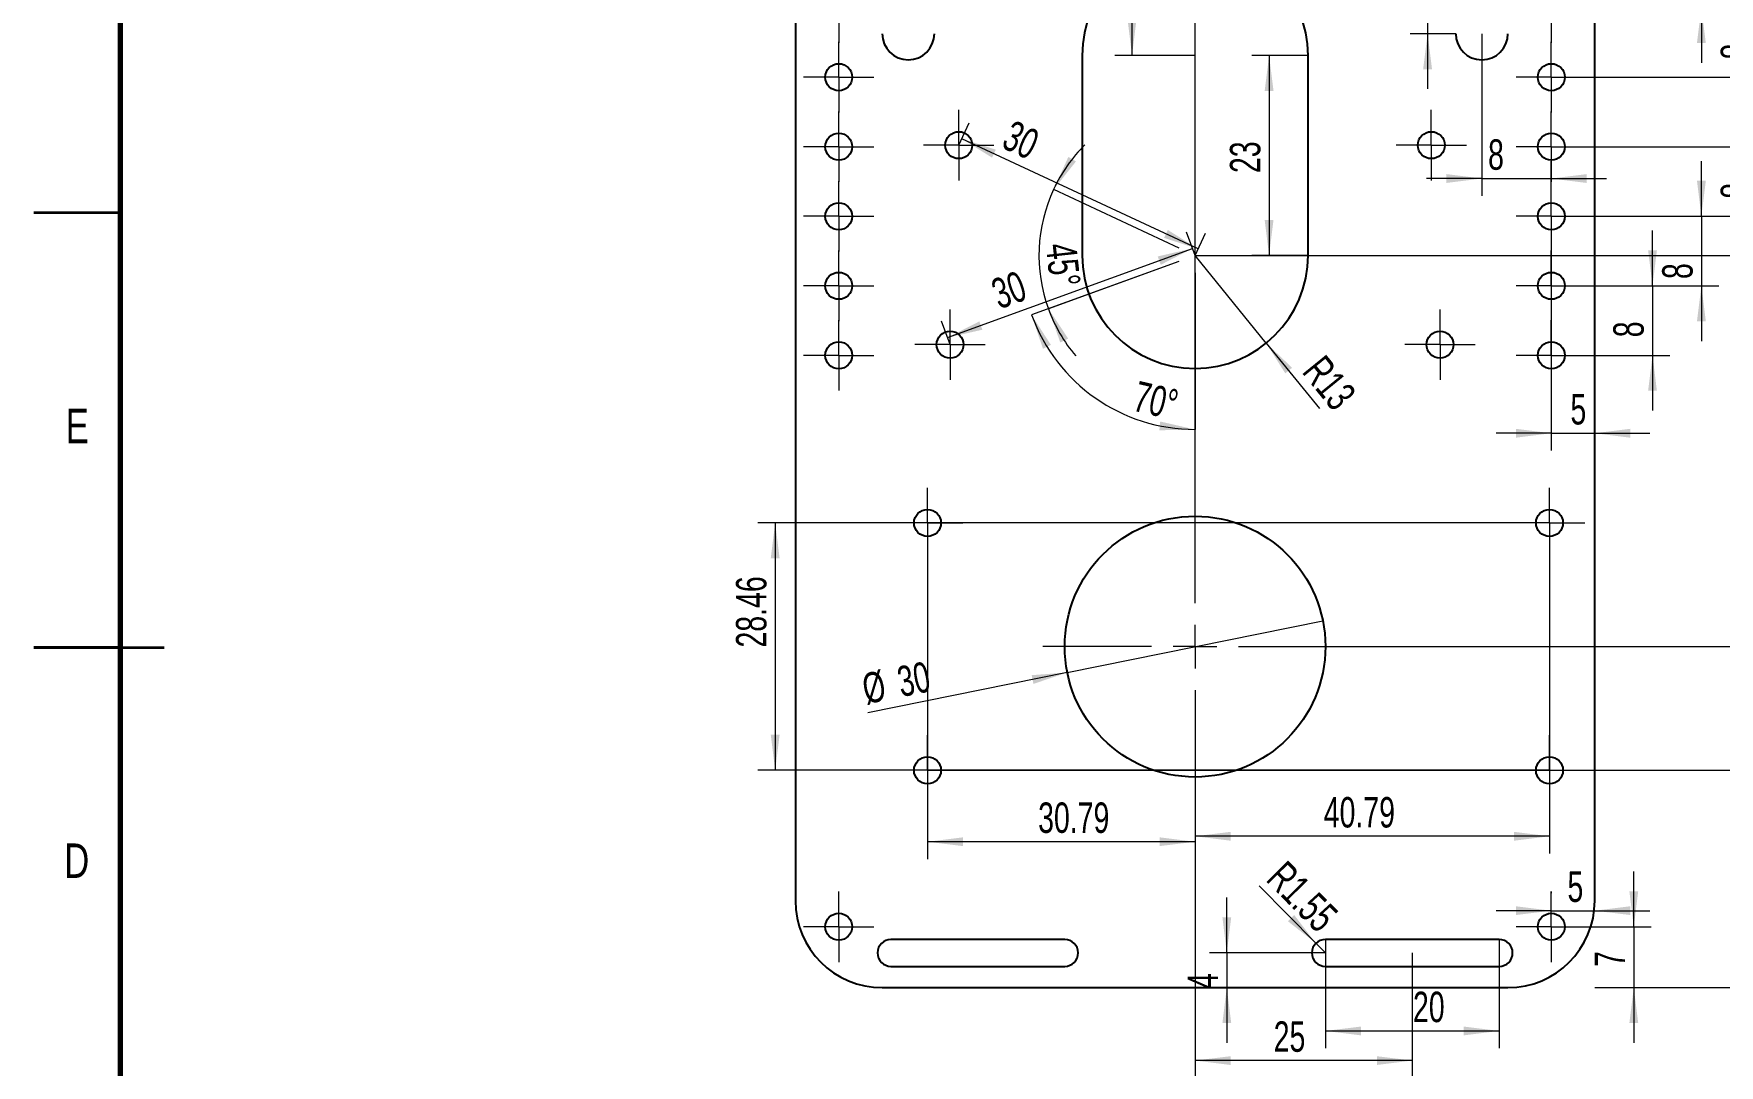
# Model space of a CAD drawing. Header units: millimetres. Extents: x 0 to 594, y 0 to 420.
# Drawn here: x 0 to 194, y 161.9 to 280.6 of the extents above; entities that cross this region are included whole.
import ezdxf

# ---------------------------------------------------------------- set-up
doc = ezdxf.new("R2010")
doc.units = ezdxf.units.MM
doc.styles.add('SLDTEXTSTYLE0', font='TXT', dxfattribs={"width": 0.75})
doc.styles.add('SLDTEXTSTYLE3', font='TXT', dxfattribs={"width": 0.7})
doc.dimstyles.new('SLDDIMSTYLE0', dxfattribs={"dimtxt": 3.5, "dimasz": 4.08, "dimexe": 0, "dimexo": 0.0625, "dimgap": 0.875, "dimtad": 2, "dimrnd": 1e-09, "dimzin": 12, "dimdsep": 46, "dimtxsty": 'SLDTEXTSTYLE3', "dimsah": 1, "dimcen": 0.09, "dimadec": 0, "dimazin": 3, "dimtfac": 1, "dimtmove": 0, "dimatfit": 0, "dimfxl": 1, "dimfrac": 2, "dimtolj": 1, "dimtzin": 12, "dimarcsym": 0})
doc.dimstyles.new('SLDDIMSTYLE1', dxfattribs={"dimtxt": 3.5, "dimasz": 4.08, "dimexe": 0, "dimexo": 0.0625, "dimgap": 0.875, "dimtad": 2, "dimrnd": 1e-09, "dimzin": 12, "dimdsep": 46, "dimtxsty": 'SLDTEXTSTYLE3', "dimsah": 1, "dimcen": 0.09, "dimadec": 0, "dimazin": 3, "dimtfac": 1, "dimtofl": 0, "dimtmove": 0, "dimatfit": 3, "dimfxl": 1, "dimfrac": 2, "dimtolj": 1, "dimtzin": 12, "dimarcsym": 0})
doc.dimstyles.new('SLDDIMSTYLE2', dxfattribs={"dimtxt": 3.5, "dimasz": 4.08, "dimexe": 0, "dimexo": 0.0625, "dimgap": 0.875, "dimtad": 2, "dimrnd": 1e-09, "dimzin": 12, "dimdsep": 46, "dimtxsty": 'SLDTEXTSTYLE3', "dimblk1": 'NONE', "dimsah": 1, "dimcen": 0, "dimadec": 0, "dimazin": 3, "dimtfac": 1, "dimtmove": 0, "dimatfit": 3, "dimldrblk": 'NONE', "dimfxl": 1, "dimfrac": 2, "dimtolj": 1, "dimtzin": 12, "dimarcsym": 0})
doc.dimstyles.new('SLDDIMSTYLE3', dxfattribs={"dimtxt": 3.5, "dimasz": 4.08, "dimexe": 0, "dimexo": 0.0625, "dimgap": 0.875, "dimtad": 2, "dimrnd": 1e-09, "dimzin": 12, "dimdsep": 46, "dimtxsty": 'SLDTEXTSTYLE3', "dimsah": 1, "dimcen": 0, "dimadec": 0, "dimazin": 3, "dimtfac": 1, "dimtofl": 0, "dimtmove": 0, "dimatfit": 3, "dimfxl": 1, "dimfrac": 2, "dimtolj": 1, "dimtzin": 12, "dimarcsym": 0})
doc.dimstyles.new('SLDDIMSTYLE5', dxfattribs={"dimtxt": 3.5, "dimasz": 4.08, "dimexe": 0, "dimexo": 0.0625, "dimgap": 0.875, "dimtad": 2, "dimrnd": 1e-09, "dimzin": 4, "dimdsep": 46, "dimtxsty": 'SLDTEXTSTYLE3', "dimsah": 1, "dimcen": 0.09, "dimadec": 0, "dimazin": 1, "dimtfac": 1, "dimtofl": 0, "dimtmove": 0, "dimatfit": 3, "dimfxl": 1, "dimfrac": 2, "dimtolj": 1, "dimtzin": 12, "dimarcsym": 0})
doc.dimstyles.new('SLDDIMSTYLE6', dxfattribs={"dimtxt": 3.5, "dimasz": 4.08, "dimexe": 0, "dimexo": 0.0625, "dimgap": 0.875, "dimtad": 2, "dimdec": 4, "dimzin": 12, "dimdsep": 46, "dimtxsty": 'SLDTEXTSTYLE3', "dimsah": 1, "dimcen": 0.09, "dimazin": 3, "dimtfac": 1, "dimtofl": 0, "dimtmove": 0, "dimatfit": 3, "dimfxl": 1, "dimfrac": 2, "dimtolj": 1, "dimtzin": 12, "dimarcsym": 0})

# ---------------------------------------------------------------- blocks, each defined once
blk = doc.blocks.new('_D_9')
at = {"color": 7, "linetype": 'Continuous', "lineweight": 18}
for q in [(133.65, 255.11), (147.99, 237.48)]:
    blk.add_line((141.85, 245.02), q, dxfattribs=at)
blk.add_solid([(141.85, 245.02), (144.03, 241.54), (144.82, 242.18)], dxfattribs=at)
at = {"color": 7, "linetype": 'Continuous', "lineweight": 18, "insert": (148.57, 243.89), "char_height": 3.5, "attachment_point": 1, "rotation": 309.1157, "style": 'SLDTEXTSTYLE3'}
blk.add_mtext('R13', dxfattribs=at)
blk = doc.blocks.new('_D_10')
at = {"color": 7, "linetype": 'Continuous', "lineweight": 18}
for p, q in [((146.65, 278.11), (140.17, 278.11)), ((142.17, 278.11), (142.17, 255.11)), ((146.65, 255.11), (140.17, 255.11))]:
    blk.add_line(p, q, dxfattribs=at)
for points in [[(142.17, 278.11), (141.66, 274.03), (142.68, 274.03)], [(142.17, 255.11), (142.68, 259.19), (141.66, 259.19)]]:
    blk.add_solid(points, dxfattribs=at)
at = {"color": 7, "linetype": 'Continuous', "lineweight": 18, "insert": (137.66, 264.58), "char_height": 3.5, "attachment_point": 1, "rotation": 90, "style": 'SLDTEXTSTYLE3'}
blk.add_mtext('23', dxfattribs=at)
blk = doc.blocks.new('_D_11')
at = {"color": 7, "linetype": 'Continuous', "lineweight": 18}
for p, q in [((133.65, 255.11), (132.68, 257.79)), ((105.17, 245.65), (133.36, 255.91)), ((105.46, 244.85), (104.48, 247.53))]:
    blk.add_line(p, q, dxfattribs=at)
for points in [[(133.36, 255.91), (129.35, 254.99), (129.7, 254.03)], [(105.17, 245.65), (109.18, 246.56), (108.83, 247.52)]]:
    blk.add_solid(points, dxfattribs=at)
at = {"color": 7, "linetype": 'Continuous', "lineweight": 18, "insert": (109.91, 252.17), "char_height": 3.5, "attachment_point": 1, "rotation": 20, "style": 'SLDTEXTSTYLE3'}
blk.add_mtext('30', dxfattribs=at)
blk = doc.blocks.new('_D_12')
at = {"color": 7, "linetype": 'Continuous', "lineweight": 18}
for p, q in [((110.65, 324.61), (128.4, 324.61)), ((126.4, 278.11), (126.4, 324.61)), ((133.65, 278.11), (124.4, 278.11))]:
    blk.add_line(p, q, dxfattribs=at)
for points in [[(126.4, 324.61), (125.89, 320.53), (126.9, 320.53)], [(126.4, 278.11), (126.9, 282.19), (125.89, 282.19)]]:
    blk.add_solid(points, dxfattribs=at)
at = {"color": 7, "linetype": 'Continuous', "lineweight": 18, "insert": (121.88, 304.22), "char_height": 3.5, "attachment_point": 1, "rotation": 90, "style": 'SLDTEXTSTYLE3'}
blk.add_mtext('46.50', dxfattribs=at)
blk = doc.blocks.new('_D_15')
at = {"color": 7, "linetype": 'Continuous', "lineweight": 18}
for p, q in [((131.77, 254.42), (114.83, 248.26)), ((133.65, 253.11), (133.65, 235.08))]:
    blk.add_line(p, q, dxfattribs=at)
blk.add_arc((133.65, 255.11), 20.02, 200, 270, dxfattribs=at)
for points in [[(114.83, 248.26), (116.15, 244.36), (117.06, 244.81)], [(133.65, 235.08), (129.64, 236), (129.54, 234.99)]]:
    blk.add_solid(points, dxfattribs=at)
at = {"color": 7, "linetype": 'Continuous', "lineweight": 18, "insert": (127.13, 240.7), "char_height": 3.5, "attachment_point": 1, "rotation": 346.8117, "style": 'SLDTEXTSTYLE3'}
blk.add_mtext('70°', dxfattribs=at)
blk = doc.blocks.new('_D_16')
at = {"color": 7, "linetype": 'Continuous', "lineweight": 18}
for p, q in [((106.46, 267.79), (107.65, 270.34)), ((134, 255.85), (106.81, 268.53)), ((133.65, 255.11), (134.84, 257.67))]:
    blk.add_line(p, q, dxfattribs=at)
for points in [[(106.81, 268.53), (110.29, 266.35), (110.72, 267.27)], [(134, 255.85), (130.51, 258.04), (130.09, 257.12)]]:
    blk.add_solid(points, dxfattribs=at)
at = {"color": 7, "linetype": 'Continuous', "lineweight": 18, "insert": (112.7, 270.76), "char_height": 3.5, "attachment_point": 1, "rotation": 335, "style": 'SLDTEXTSTYLE3'}
blk.add_mtext('30', dxfattribs=at)
blk = doc.blocks.new('_D_17')
at = {"color": 7, "linetype": 'Continuous', "lineweight": 18}
for p, q in [((131.84, 255.95), (117.38, 262.7)), ((131.77, 254.42), (116.78, 248.97))]:
    blk.add_line(p, q, dxfattribs=at)
for start, end in [(134.9038, 155), (155, 200), (200, 220.0962)]:
    blk.add_arc((133.65, 255.11), 17.96, start, end, dxfattribs=at)
for points in [[(117.38, 262.7), (119.94, 265.91), (119.07, 266.44)], [(116.78, 248.97), (118.14, 245.09), (119.05, 245.54)]]:
    blk.add_solid(points, dxfattribs=at)
at = {"color": 7, "linetype": 'Continuous', "lineweight": 18, "insert": (119.95, 256.69), "char_height": 3.5, "attachment_point": 1, "rotation": 276.241, "style": 'SLDTEXTSTYLE3'}
blk.add_mtext('45°', dxfattribs=at)
blk = doc.blocks.new('_D_22')
at = {"color": 7, "linetype": 'Continuous', "lineweight": 18}
for p, q in [((106.91, 195.88), (207.85, 195.88)), ((205.85, 195.88), (205.85, 170.88)), ((179.65, 170.88), (207.85, 170.88))]:
    blk.add_line(p, q, dxfattribs=at)
for points in [[(205.85, 195.88), (205.34, 191.8), (206.35, 191.8)], [(205.85, 170.88), (206.35, 174.96), (205.34, 174.96)]]:
    blk.add_solid(points, dxfattribs=at)
at = {"color": 7, "linetype": 'Continuous', "lineweight": 18, "insert": (201.33, 178.62), "char_height": 3.5, "attachment_point": 1, "rotation": 90, "style": 'SLDTEXTSTYLE3'}
blk.add_mtext('25', dxfattribs=at)
blk = doc.blocks.new('_D_23')
at = {"color": 7, "linetype": 'Continuous', "lineweight": 18}
for p, q in [((174.65, 257.58), (174.65, 232.65)), ((174.65, 234.65), (168.3, 234.65)), ((174.65, 234.65), (179.65, 234.65)), ((179.65, 234.65), (186, 234.65))]:
    blk.add_line(p, q, dxfattribs=at)
for points in [[(174.65, 234.65), (170.57, 235.16), (170.57, 234.14)], [(179.65, 234.65), (183.73, 234.14), (183.73, 235.16)]]:
    blk.add_solid(points, dxfattribs=at)
at = {"color": 7, "linetype": 'Continuous', "lineweight": 18, "insert": (176.85, 239.16), "char_height": 3.5, "attachment_point": 1, "style": 'SLDTEXTSTYLE3'}
blk.add_mtext('5', dxfattribs=at)
blk = doc.blocks.new('_D_24')
at = {"color": 7, "linetype": 'Continuous', "lineweight": 18}
for p, q in [((160.41, 288.61), (160.41, 294.96)), ((163.65, 288.61), (158.41, 288.61)), ((160.41, 288.61), (160.41, 280.61)), ((163.65, 280.61), (158.41, 280.61)), ((160.41, 280.61), (160.41, 274.26))]:
    blk.add_line(p, q, dxfattribs=at)
for points in [[(160.41, 288.61), (160.92, 292.69), (159.9, 292.69)], [(160.41, 280.61), (159.9, 276.53), (160.92, 276.53)]]:
    blk.add_solid(points, dxfattribs=at)
at = {"color": 7, "linetype": 'Continuous', "lineweight": 18, "insert": (155.9, 283.88), "char_height": 3.5, "attachment_point": 1, "rotation": 90, "style": 'SLDTEXTSTYLE3'}
blk.add_mtext('8', dxfattribs=at)
blk = doc.blocks.new('_D_26')
at = {"color": 7, "linetype": 'Continuous', "lineweight": 18}
for p, q in [((166.65, 280.61), (166.65, 261.95)), ((174.65, 261.63), (174.65, 265.95)), ((166.65, 263.95), (160.3, 263.95)), ((166.65, 263.95), (174.65, 263.95)), ((174.65, 263.95), (181, 263.95))]:
    blk.add_line(p, q, dxfattribs=at)
for points in [[(166.65, 263.95), (162.57, 264.46), (162.57, 263.44)], [(174.65, 263.95), (178.73, 263.44), (178.73, 264.46)]]:
    blk.add_solid(points, dxfattribs=at)
at = {"color": 7, "linetype": 'Continuous', "lineweight": 18, "insert": (167.37, 268.46), "char_height": 3.5, "attachment_point": 1, "style": 'SLDTEXTSTYLE3'}
blk.add_mtext('8', dxfattribs=at)
blk = doc.blocks.new('_D_28')
at = {"color": 7, "linetype": 'Continuous', "lineweight": 18}
for q in [(141.03, 182.58), (148.65, 174.88)]:
    blk.add_line((147.56, 175.98), q, dxfattribs=at)
blk.add_solid([(147.56, 175.98), (145.05, 179.24), (144.33, 178.52)], dxfattribs=at)
at = {"color": 7, "linetype": 'Continuous', "lineweight": 18, "insert": (144.17, 185.69), "char_height": 3.5, "attachment_point": 1, "rotation": 314.7062, "style": 'SLDTEXTSTYLE3'}
blk.add_mtext('R1.55', dxfattribs=at)
blk = doc.blocks.new('_D_29')
at = {"color": 7, "linetype": 'Continuous', "lineweight": 18}
for p, q in [((148.65, 176.43), (148.65, 163.9)), ((168.65, 176.43), (168.65, 163.9)), ((148.65, 165.9), (168.65, 165.9))]:
    blk.add_line(p, q, dxfattribs=at)
for points in [[(148.65, 165.9), (152.73, 165.39), (152.73, 166.4)], [(168.65, 165.9), (164.57, 166.4), (164.57, 165.39)]]:
    blk.add_solid(points, dxfattribs=at)
at = {"color": 7, "linetype": 'Continuous', "lineweight": 18, "insert": (158.73, 170.41), "char_height": 3.5, "attachment_point": 1, "style": 'SLDTEXTSTYLE3'}
blk.add_mtext('20', dxfattribs=at)
blk = doc.blocks.new('_D_30')
at = {"color": 7, "linetype": 'Continuous', "lineweight": 18}
for p, q in [((137.3, 174.88), (137.3, 181.23)), ((148.65, 174.88), (135.3, 174.88)), ((137.3, 174.88), (137.3, 170.88)), ((137.3, 170.88), (137.3, 164.53))]:
    blk.add_line(p, q, dxfattribs=at)
for points in [[(137.3, 174.88), (137.81, 178.96), (136.8, 178.96)], [(137.3, 170.88), (136.8, 166.8), (137.81, 166.8)]]:
    blk.add_solid(points, dxfattribs=at)
at = {"color": 7, "linetype": 'Continuous', "lineweight": 18, "insert": (132.79, 170.72), "char_height": 3.5, "attachment_point": 1, "rotation": 90, "style": 'SLDTEXTSTYLE3'}
blk.add_mtext('4', dxfattribs=at)
blk = doc.blocks.new('_D_31')
at = {"color": 7, "linetype": 'Continuous', "lineweight": 18}
for p, q in [((158.65, 174.88), (158.65, 160.49)), ((158.65, 162.49), (133.65, 162.49))]:
    blk.add_line(p, q, dxfattribs=at)
for points in [[(133.65, 162.49), (137.73, 161.98), (137.73, 162.99)], [(158.65, 162.49), (154.57, 162.99), (154.57, 161.98)]]:
    blk.add_solid(points, dxfattribs=at)
at = {"color": 7, "linetype": 'Continuous', "lineweight": 18, "insert": (142.7, 167), "char_height": 3.5, "attachment_point": 1, "style": 'SLDTEXTSTYLE3'}
blk.add_mtext('25', dxfattribs=at)
blk = doc.blocks.new('_D_34')
at = {"color": 7, "linetype": 'Continuous', "lineweight": 18}
for p, q in [((174.65, 181.93), (174.65, 181.73)), ((174.65, 179.73), (168.3, 179.73)), ((174.65, 179.73), (179.65, 179.73)), ((179.65, 179.73), (186, 179.73))]:
    blk.add_line(p, q, dxfattribs=at)
for points in [[(174.65, 179.73), (170.57, 180.24), (170.57, 179.23)], [(179.65, 179.73), (183.73, 179.23), (183.73, 180.24)]]:
    blk.add_solid(points, dxfattribs=at)
at = {"color": 7, "linetype": 'Continuous', "lineweight": 18, "insert": (176.51, 184.24), "char_height": 3.5, "attachment_point": 1, "style": 'SLDTEXTSTYLE3'}
blk.add_mtext('5', dxfattribs=at)
blk = doc.blocks.new('_D_35')
at = {"color": 7, "linetype": 'Continuous', "lineweight": 18}
for p, q in [((184.14, 177.88), (184.14, 184.23)), ((178.7, 177.88), (186.14, 177.88)), ((184.14, 177.88), (184.14, 170.88)), ((179.65, 170.88), (186.14, 170.88)), ((184.14, 170.88), (184.14, 164.53))]:
    blk.add_line(p, q, dxfattribs=at)
for points in [[(184.14, 177.88), (184.65, 181.96), (183.63, 181.96)], [(184.14, 170.88), (183.63, 166.8), (184.65, 166.8)]]:
    blk.add_solid(points, dxfattribs=at)
at = {"color": 7, "linetype": 'Continuous', "lineweight": 18, "insert": (179.63, 173.26), "char_height": 3.5, "attachment_point": 1, "rotation": 90, "style": 'SLDTEXTSTYLE3'}
blk.add_mtext('7', dxfattribs=at)
blk = doc.blocks.new('_D_36')
at = {"color": 7, "linetype": 'Continuous', "lineweight": 18}
for q in [(148.35, 213.08), (96, 202.49)]:
    blk.add_line((118.95, 207.13), q, dxfattribs=at)
blk.add_solid([(118.95, 207.13), (114.85, 206.82), (115.05, 205.82)], dxfattribs=at)
at = {"color": 7, "linetype": 'Continuous', "lineweight": 18, "char_height": 3.5, "attachment_point": 1, "rotation": 11.4444, "style": 'SLDTEXTSTYLE3'}
for s, insert in [('30', (99.14, 207.72)), ('%%c', (95.1, 206.91))]:
    blk.add_mtext(s, dxfattribs=dict(at, insert=insert))
blk = doc.blocks.new('_None')
blk = doc.blocks.new('_D_40')
at = {"color": 7, "linetype": 'Continuous', "lineweight": 18}
for p, q in [((191.92, 259.61), (191.92, 265.96)), ((178.7, 259.61), (193.92, 259.61)), ((191.92, 259.61), (191.92, 251.61)), ((178.7, 251.61), (193.92, 251.61)), ((191.92, 251.61), (191.92, 245.26))]:
    blk.add_line(p, q, dxfattribs=at)
for points in [[(191.92, 259.61), (192.43, 263.69), (191.41, 263.69)], [(191.92, 251.61), (191.41, 247.53), (192.43, 247.53)]]:
    blk.add_solid(points, dxfattribs=at)
at = {"color": 7, "linetype": 'Continuous', "lineweight": 18, "insert": (187.41, 252.39), "char_height": 3.5, "attachment_point": 1, "rotation": 90, "style": 'SLDTEXTSTYLE3'}
blk.add_mtext('8', dxfattribs=at)
blk = doc.blocks.new('_D_41')
at = {"color": 7, "linetype": 'Continuous', "lineweight": 18}
for p, q in [((186.3, 251.61), (186.3, 257.96)), ((178.7, 251.61), (188.3, 251.61)), ((186.3, 251.61), (186.3, 243.61)), ((178.7, 243.61), (188.3, 243.61)), ((186.3, 243.61), (186.3, 237.26))]:
    blk.add_line(p, q, dxfattribs=at)
for points in [[(186.3, 251.61), (186.8, 255.69), (185.79, 255.69)], [(186.3, 243.61), (185.79, 239.53), (186.8, 239.53)]]:
    blk.add_solid(points, dxfattribs=at)
at = {"color": 7, "linetype": 'Continuous', "lineweight": 18, "insert": (181.78, 245.69), "char_height": 3.5, "attachment_point": 1, "rotation": 90, "style": 'SLDTEXTSTYLE3'}
blk.add_mtext('8', dxfattribs=at)
blk = doc.blocks.new('_D_42')
at = {"color": 7, "linetype": 'Continuous', "lineweight": 18}
for p, q in [((198.65, 267.61), (198.65, 273.96)), ((178.7, 267.61), (200.65, 267.61)), ((198.65, 267.61), (198.65, 259.61)), ((178.7, 259.61), (200.65, 259.61)), ((198.65, 259.61), (198.65, 253.26))]:
    blk.add_line(p, q, dxfattribs=at)
for points in [[(198.65, 267.61), (199.16, 271.69), (198.14, 271.69)], [(198.65, 259.61), (198.14, 255.53), (199.16, 255.53)]]:
    blk.add_solid(points, dxfattribs=at)
at = {"color": 7, "linetype": 'Continuous', "lineweight": 18, "insert": (194.14, 261.62), "char_height": 3.5, "attachment_point": 1, "rotation": 90, "style": 'SLDTEXTSTYLE3'}
blk.add_mtext('8', dxfattribs=at)
blk = doc.blocks.new('_D_43')
at = {"color": 7, "linetype": 'Continuous', "lineweight": 18}
for p, q in [((207.65, 275.61), (207.65, 281.96)), ((178.7, 275.61), (209.65, 275.61)), ((207.65, 275.61), (207.65, 267.61)), ((178.7, 267.61), (209.65, 267.61)), ((207.65, 267.61), (207.65, 261.26))]:
    blk.add_line(p, q, dxfattribs=at)
for points in [[(207.65, 275.61), (208.16, 279.69), (207.14, 279.69)], [(207.65, 267.61), (207.14, 263.53), (208.16, 263.53)]]:
    blk.add_solid(points, dxfattribs=at)
at = {"color": 7, "linetype": 'Continuous', "lineweight": 18, "insert": (203.14, 270.52), "char_height": 3.5, "attachment_point": 1, "rotation": 90, "style": 'SLDTEXTSTYLE3'}
blk.add_mtext('8', dxfattribs=at)
blk = doc.blocks.new('_D_44')
at = {"color": 7, "linetype": 'Continuous', "lineweight": 18}
for p, q in [((191.92, 291.61), (191.92, 297.96)), ((178.7, 291.61), (193.92, 291.61)), ((191.92, 291.61), (191.92, 283.61)), ((178.7, 283.61), (193.92, 283.61)), ((191.92, 283.61), (191.92, 277.26))]:
    blk.add_line(p, q, dxfattribs=at)
for points in [[(191.92, 291.61), (192.43, 295.69), (191.41, 295.69)], [(191.92, 283.61), (191.41, 279.53), (192.43, 279.53)]]:
    blk.add_solid(points, dxfattribs=at)
at = {"color": 7, "linetype": 'Continuous', "lineweight": 18, "insert": (187.41, 285.64), "char_height": 3.5, "attachment_point": 1, "rotation": 90, "style": 'SLDTEXTSTYLE3'}
blk.add_mtext('8', dxfattribs=at)
blk = doc.blocks.new('_D_45')
at = {"color": 7, "linetype": 'Continuous', "lineweight": 18}
for p, q in [((198.65, 283.61), (198.65, 289.96)), ((178.7, 283.61), (200.65, 283.61)), ((198.65, 283.61), (198.65, 275.61)), ((178.7, 275.61), (200.65, 275.61)), ((198.65, 275.61), (198.65, 269.26))]:
    blk.add_line(p, q, dxfattribs=at)
for points in [[(198.65, 283.61), (199.16, 287.69), (198.14, 287.69)], [(198.65, 275.61), (198.14, 271.53), (199.16, 271.53)]]:
    blk.add_solid(points, dxfattribs=at)
at = {"color": 7, "linetype": 'Continuous', "lineweight": 18, "insert": (194.14, 277.64), "char_height": 3.5, "attachment_point": 1, "rotation": 90, "style": 'SLDTEXTSTYLE3'}
blk.add_mtext('8', dxfattribs=at)
blk = doc.blocks.new('_D_46')
at = {"color": 7, "linetype": 'Continuous', "lineweight": 18}
for p, q in [((133.65, 255.11), (222.16, 255.11)), ((220.16, 255.11), (220.16, 210.11)), ((151.15, 210.11), (222.16, 210.11))]:
    blk.add_line(p, q, dxfattribs=at)
for points in [[(220.16, 255.11), (219.65, 251.03), (220.66, 251.03)], [(220.16, 210.11), (220.66, 214.19), (219.65, 214.19)]]:
    blk.add_solid(points, dxfattribs=at)
at = {"color": 7, "linetype": 'Continuous', "lineweight": 18, "insert": (215.64, 214.71), "char_height": 3.5, "attachment_point": 1, "rotation": 90, "style": 'SLDTEXTSTYLE3'}
blk.add_mtext('45', dxfattribs=at)
blk = doc.blocks.new('_D_47')
at = {"color": 7, "linetype": 'Continuous', "lineweight": 18}
for p, q in [((174.44, 220.29), (174.44, 186.29)), ((174.44, 188.29), (133.65, 188.29))]:
    blk.add_line(p, q, dxfattribs=at)
for points in [[(133.65, 188.29), (137.73, 187.78), (137.73, 188.8)], [(174.44, 188.29), (170.36, 188.8), (170.36, 187.78)]]:
    blk.add_solid(points, dxfattribs=at)
at = {"color": 7, "linetype": 'Continuous', "lineweight": 18, "insert": (148.46, 192.8), "char_height": 3.5, "attachment_point": 1, "style": 'SLDTEXTSTYLE3'}
blk.add_mtext('40.79', dxfattribs=at)
blk = doc.blocks.new('_D_48')
at = {"color": 7, "linetype": 'Continuous', "lineweight": 18}
for p, q in [((102.86, 220.29), (102.86, 185.66)), ((133.65, 187.66), (102.86, 187.66))]:
    blk.add_line(p, q, dxfattribs=at)
for points in [[(102.86, 187.66), (106.94, 187.16), (106.94, 188.17)], [(133.65, 187.66), (129.57, 188.17), (129.57, 187.16)]]:
    blk.add_solid(points, dxfattribs=at)
at = {"color": 7, "linetype": 'Continuous', "lineweight": 18, "insert": (115.59, 192.18), "char_height": 3.5, "attachment_point": 1, "style": 'SLDTEXTSTYLE3'}
blk.add_mtext('30.79', dxfattribs=at)
blk = doc.blocks.new('_D_49')
at = {"color": 7, "linetype": 'Continuous', "lineweight": 18}
for p, q in [((170.39, 224.34), (83.33, 224.34)), ((85.33, 224.34), (85.33, 195.88)), ((170.39, 195.88), (83.33, 195.88))]:
    blk.add_line(p, q, dxfattribs=at)
for points in [[(85.33, 224.34), (84.82, 220.26), (85.84, 220.26)], [(85.33, 195.88), (85.84, 199.96), (84.82, 199.96)]]:
    blk.add_solid(points, dxfattribs=at)
at = {"color": 7, "linetype": 'Continuous', "lineweight": 18, "insert": (80.82, 210), "char_height": 3.5, "attachment_point": 1, "rotation": 90, "style": 'SLDTEXTSTYLE3'}
blk.add_mtext('28.46', dxfattribs=at)
blk = doc.blocks.new('SW_CENTERMARKSYMBOL_2')
at = {"color": 0, "linetype": 'Continuous', "lineweight": 0}
for p, q in [((0, 2.5), (0, 4.05)), ((0, 0), (0, 2.5)), ((-2.5, 0), (-4.05, 0)), ((0, 0), (-2.5, 0)), ((0, 0), (0, -2.5)), ((0, 0), (2.5, 0)), ((2.5, 0), (4.05, 0)), ((0, -2.5), (0, -4.05))]:
    blk.add_line(p, q, dxfattribs=at)
blk = doc.blocks.new('SW_CENTERMARKSYMBOL_4')
at = {"color": 0, "linetype": 'Continuous', "lineweight": 0}
for p, q in [((0, 2.5), (0, 4.05)), ((0, 0), (0, 2.5)), ((-2.5, 0), (-4.05, 0)), ((0, 0), (-2.5, 0)), ((0, 0), (0, -2.5)), ((0, 0), (2.5, 0)), ((2.5, 0), (4.05, 0)), ((0, -2.5), (0, -4.05))]:
    blk.add_line(p, q, dxfattribs=at)
blk = doc.blocks.new('SW_CENTERMARKSYMBOL_10')
at = {"color": 0, "linetype": 'Continuous', "lineweight": 0}
for p, q in [((0, 2.5), (0, 4.05)), ((0, 0), (0, 2.5)), ((-2.5, 0), (-4.05, 0)), ((0, 0), (-2.5, 0)), ((0, 0), (0, -2.5)), ((0, 0), (2.5, 0)), ((2.5, 0), (4.05, 0)), ((0, -2.5), (0, -4.05))]:
    blk.add_line(p, q, dxfattribs=at)
blk = doc.blocks.new('SW_CENTERMARKSYMBOL_11')
at = {"color": 0, "linetype": 'Continuous', "lineweight": 0}
for p, q in [((0, 2.5), (0, 4.05)), ((0, 0), (0, 2.5)), ((-2.5, 0), (-4.05, 0)), ((0, 0), (-2.5, 0)), ((0, 0), (0, -2.5)), ((0, 0), (2.5, 0)), ((2.5, 0), (4.05, 0)), ((0, -2.5), (0, -4.05))]:
    blk.add_line(p, q, dxfattribs=at)
blk = doc.blocks.new('SW_CENTERMARKSYMBOL_12')
at = {"color": 0, "linetype": 'Continuous', "lineweight": 0}
for p, q in [((0, 2.5), (0, 4.05)), ((0, 0), (0, 2.5)), ((-2.5, 0), (-4.05, 0)), ((0, 0), (-2.5, 0)), ((0, 0), (0, -2.5)), ((0, 0), (2.5, 0)), ((2.5, 0), (4.05, 0)), ((0, -2.5), (0, -4.05))]:
    blk.add_line(p, q, dxfattribs=at)
blk = doc.blocks.new('SW_CENTERMARKSYMBOL_13')
at = {"color": 0, "linetype": 'Continuous', "lineweight": 0}
for p, q in [((0, 2.5), (0, 4.05)), ((0, 0), (0, 2.5)), ((-2.5, 0), (-4.05, 0)), ((0, 0), (-2.5, 0)), ((0, 0), (0, -2.5)), ((0, 0), (2.5, 0)), ((2.5, 0), (4.05, 0)), ((0, -2.5), (0, -4.05))]:
    blk.add_line(p, q, dxfattribs=at)
blk = doc.blocks.new('SW_CENTERMARKSYMBOL_14')
at = {"color": 0, "linetype": 'Continuous', "lineweight": 0}
for p, q in [((0, 2.5), (0, 4.05)), ((0, 0), (0, 2.5)), ((-2.5, 0), (-4.05, 0)), ((0, 0), (-2.5, 0)), ((0, 0), (0, -2.5)), ((0, 0), (2.5, 0)), ((2.5, 0), (4.05, 0)), ((0, -2.5), (0, -4.05))]:
    blk.add_line(p, q, dxfattribs=at)
blk = doc.blocks.new('SW_CENTERMARKSYMBOL_15')
at = {"color": 0, "linetype": 'Continuous', "lineweight": 0}
for p, q in [((0, 2.5), (0, 4.05)), ((0, 0), (0, 2.5)), ((-2.5, 0), (-4.05, 0)), ((0, 0), (-2.5, 0)), ((0, 0), (0, -2.5)), ((0, 0), (2.5, 0)), ((2.5, 0), (4.05, 0)), ((0, -2.5), (0, -4.05))]:
    blk.add_line(p, q, dxfattribs=at)
blk = doc.blocks.new('SW_CENTERMARKSYMBOL_16')
at = {"color": 0, "linetype": 'Continuous', "lineweight": 0}
for p, q in [((0, 2.5), (0, 4.05)), ((0, 0), (0, 2.5)), ((-2.5, 0), (-4.05, 0)), ((0, 0), (-2.5, 0)), ((0, 0), (0, -2.5)), ((0, 0), (2.5, 0)), ((2.5, 0), (4.05, 0)), ((0, -2.5), (0, -4.05))]:
    blk.add_line(p, q, dxfattribs=at)
blk = doc.blocks.new('SW_CENTERMARKSYMBOL_17')
at = {"color": 0, "linetype": 'Continuous', "lineweight": 0}
for p, q in [((0, 2.5), (0, 4.05)), ((0, 0), (0, 2.5)), ((-2.5, 0), (-4.05, 0)), ((0, 0), (-2.5, 0)), ((0, 0), (0, -2.5)), ((0, 0), (2.5, 0)), ((2.5, 0), (4.05, 0)), ((0, -2.5), (0, -4.05))]:
    blk.add_line(p, q, dxfattribs=at)
blk = doc.blocks.new('SW_CENTERMARKSYMBOL_18')
at = {"color": 0, "linetype": 'Continuous', "lineweight": 0}
for p, q in [((0, 2.5), (0, 4.05)), ((0, 0), (0, 2.5)), ((-2.5, 0), (-4.05, 0)), ((0, 0), (-2.5, 0)), ((0, 0), (0, -2.5)), ((0, 0), (2.5, 0)), ((2.5, 0), (4.05, 0)), ((0, -2.5), (0, -4.05))]:
    blk.add_line(p, q, dxfattribs=at)
blk = doc.blocks.new('SW_CENTERMARKSYMBOL_19')
at = {"color": 0, "linetype": 'Continuous', "lineweight": 0}
for p, q in [((0, 2.5), (0, 4.05)), ((0, 0), (0, 2.5)), ((-2.5, 0), (-4.05, 0)), ((0, 0), (-2.5, 0)), ((0, 0), (0, -2.5)), ((0, 0), (2.5, 0)), ((2.5, 0), (4.05, 0)), ((0, -2.5), (0, -4.05))]:
    blk.add_line(p, q, dxfattribs=at)
blk = doc.blocks.new('SW_CENTERMARKSYMBOL_20')
at = {"color": 0, "linetype": 'Continuous', "lineweight": 0}
for p, q in [((0, 2.5), (0, 4.05)), ((0, 0), (0, 2.5)), ((-2.5, 0), (-4.05, 0)), ((0, 0), (-2.5, 0)), ((0, 0), (0, -2.5)), ((0, 0), (2.5, 0)), ((2.5, 0), (4.05, 0)), ((0, -2.5), (0, -4.05))]:
    blk.add_line(p, q, dxfattribs=at)
blk = doc.blocks.new('SW_CENTERMARKSYMBOL_21')
at = {"color": 0, "linetype": 'Continuous', "lineweight": 0}
for p, q in [((0, 2.5), (0, 4.05)), ((0, 0), (0, 2.5)), ((-2.5, 0), (-4.05, 0)), ((0, 0), (-2.5, 0)), ((0, 0), (0, -2.5)), ((0, 0), (2.5, 0)), ((2.5, 0), (4.05, 0)), ((0, -2.5), (0, -4.05))]:
    blk.add_line(p, q, dxfattribs=at)
blk = doc.blocks.new('SW_CENTERMARKSYMBOL_22')
at = {"color": 0, "linetype": 'Continuous', "lineweight": 0}
for p, q in [((0, 2.5), (0, 4.05)), ((0, 0), (0, 2.5)), ((-2.5, 0), (-4.05, 0)), ((0, 0), (-2.5, 0)), ((0, 0), (0, -2.5)), ((0, 0), (2.5, 0)), ((2.5, 0), (4.05, 0)), ((0, -2.5), (0, -4.05))]:
    blk.add_line(p, q, dxfattribs=at)
blk = doc.blocks.new('SW_CENTERMARKSYMBOL_23')
at = {"color": 0, "linetype": 'Continuous', "lineweight": 0}
for p, q in [((0, 2.5), (0, 4.05)), ((0, 0), (0, 2.5)), ((-2.5, 0), (-4.05, 0)), ((0, 0), (-2.5, 0)), ((0, 0), (0, -2.5)), ((0, 0), (2.5, 0)), ((2.5, 0), (4.05, 0)), ((0, -2.5), (0, -4.05))]:
    blk.add_line(p, q, dxfattribs=at)
blk = doc.blocks.new('SW_CENTERMARKSYMBOL_24')
at = {"color": 0, "linetype": 'Continuous', "lineweight": 0}
for p, q in [((0, 2.5), (0, 4.05)), ((0, 0), (0, 2.5)), ((-2.5, 0), (-4.05, 0)), ((0, 0), (-2.5, 0)), ((0, 0), (0, -2.5)), ((0, 0), (2.5, 0)), ((2.5, 0), (4.05, 0)), ((0, -2.5), (0, -4.05))]:
    blk.add_line(p, q, dxfattribs=at)
blk = doc.blocks.new('SW_CENTERMARKSYMBOL_25')
at = {"color": 0, "linetype": 'Continuous', "lineweight": 0}
for p, q in [((0, 2.5), (0, 4.05)), ((0, 0), (0, 2.5)), ((-2.5, 0), (-4.05, 0)), ((0, 0), (-2.5, 0)), ((0, 0), (0, -2.5)), ((0, 0), (2.5, 0)), ((2.5, 0), (4.05, 0)), ((0, -2.5), (0, -4.05))]:
    blk.add_line(p, q, dxfattribs=at)
blk = doc.blocks.new('SW_CENTERMARKSYMBOL_26')
at = {"color": 0, "linetype": 'Continuous', "lineweight": 0}
for p, q in [((0, 2.5), (0, 4.05)), ((0, 0), (0, 2.5)), ((-2.5, 0), (-4.05, 0)), ((0, 0), (-2.5, 0)), ((0, 0), (0, -2.5)), ((0, 0), (2.5, 0)), ((2.5, 0), (4.05, 0)), ((0, -2.5), (0, -4.05))]:
    blk.add_line(p, q, dxfattribs=at)
blk = doc.blocks.new('SW_CENTERMARKSYMBOL_27')
at = {"color": 0, "linetype": 'Continuous', "lineweight": 0}
for p, q in [((0, 2.5), (0, 4.05)), ((0, 0), (0, 2.5)), ((-2.5, 0), (-4.05, 0)), ((0, 0), (-2.5, 0)), ((0, 0), (0, -2.5)), ((0, 0), (2.5, 0)), ((2.5, 0), (4.05, 0)), ((0, -2.5), (0, -4.05))]:
    blk.add_line(p, q, dxfattribs=at)
blk = doc.blocks.new('SW_CENTERMARKSYMBOL_32')
at = {"color": 0, "linetype": 'Continuous', "lineweight": 0}
for p, q in [((0, 2.5), (0, 4.05)), ((0, 0), (0, 2.5)), ((-2.5, 0), (-4.05, 0)), ((0, 0), (-2.5, 0)), ((0, 0), (0, -2.5)), ((0, 0), (2.5, 0)), ((2.5, 0), (4.05, 0)), ((0, -2.5), (0, -4.05))]:
    blk.add_line(p, q, dxfattribs=at)
blk = doc.blocks.new('SW_CENTERMARKSYMBOL_33')
at = {"color": 0, "linetype": 'Continuous', "lineweight": 0}
for p, q in [((0, 2.5), (0, 4.05)), ((0, 0), (0, 2.5)), ((-2.5, 0), (-4.05, 0)), ((0, 0), (-2.5, 0)), ((0, 0), (0, -2.5)), ((0, 0), (2.5, 0)), ((2.5, 0), (4.05, 0)), ((0, -2.5), (0, -4.05))]:
    blk.add_line(p, q, dxfattribs=at)
blk = doc.blocks.new('SW_CENTERMARKSYMBOL_34')
at = {"color": 0, "linetype": 'Continuous', "lineweight": 0}
for p, q in [((0, 5), (0, 188.77)), ((0, 0), (0, 2.5)), ((-5, 0), (-17.5, 0)), ((0, 0), (-2.5, 0)), ((0, 0), (0, -2.5)), ((0, 0), (2.5, 0)), ((5, 0), (17.5, 0)), ((0, -5), (0, -128.72))]:
    blk.add_line(p, q, dxfattribs=at)

msp = doc.modelspace()

# ---------------------------------------------------------------- linework, layer by layer
at = {"color": 7, "linetype": 'Continuous', "lineweight": 70}
msp.add_line((10, 10), (10, 410), dxfattribs=at)
at = {"color": 7, "linetype": 'Continuous', "lineweight": 25}
for p, q in [((87.65, 327.96552), (87.65, 180.87765)), ((179.65, 180.87765), (179.65, 327.96552)), ((120.65, 278.10765), (120.65, 255.10765)), ((146.65, 255.10765), (146.65, 278.10765)), ((118.65, 176.42766), (98.65, 176.42766)), ((168.65, 176.42766), (148.65, 176.42766)), ((98.65, 173.32765), (118.65, 173.32765)), ((148.65, 173.32765), (168.65, 173.32765)), ((97.65, 170.87765), (169.65, 170.87765))]:
    msp.add_line(p, q, dxfattribs=at)
at = {"color": 7, "linetype": 'Continuous', "lineweight": 35}
for p, q in [((10, 260), (0, 260)), ((0, 210), (15, 210)), ((10, 210), (0, 210))]:
    msp.add_line(p, q, dxfattribs=at)
at = {"color": 7, "linetype": 'Continuous', "lineweight": 25}
for centre, radius in [((92.65, 275.60765), 1.55), ((174.65, 275.60765), 1.55), ((92.65, 267.60765), 1.55), ((106.46077, 267.7862), 1.55), ((160.83923, 267.7862), 1.55), ((174.65, 267.60765), 1.55), ((92.65, 259.60765), 1.55), ((174.65, 259.60765), 1.55), ((92.65, 251.60765), 1.55), ((174.65, 251.60765), 1.55), ((105.45922, 244.84705), 1.55), ((161.84078, 244.84705), 1.55), ((92.65, 243.60765), 1.55), ((174.65, 243.60765), 1.55), ((102.86, 224.33765), 1.55), ((133.65, 210.10765), 15), ((174.44, 224.33765), 1.55), ((102.86, 195.87765), 1.55), ((174.44, 195.87765), 1.55), ((92.65, 177.87765), 1.55), ((174.65, 177.87765), 1.55)]:
    msp.add_circle(centre, radius, dxfattribs=at)
for centre, radius, start, end in [((133.65, 278.10765), 13, 0, 180), ((100.65, 280.60765), 3, 180, 0), ((166.65, 280.60765), 3, 180, 0), ((133.65, 255.10765), 13, 180, 0), ((97.65, 180.87765), 10, 180, 270), ((169.65, 180.87765), 10, 270, 0), ((98.65, 174.87765), 1.55, 90, 270), ((118.65, 174.87765), 1.55, 270, 90), ((148.65, 174.87765), 1.55, 90, 270), ((168.65, 174.87765), 1.55, 270, 90)]:
    msp.add_arc(centre, radius, start, end, dxfattribs=at)

# ---------------------------------------------------------------- block references
at = {"color": 7, "linetype": 'Continuous', "lineweight": 0}
for name, p in [('SW_CENTERMARKSYMBOL_34', (133.65, 210.10765)), ('SW_CENTERMARKSYMBOL_27', (92.65, 283.60765)), ('SW_CENTERMARKSYMBOL_4', (174.65, 283.60765)), ('SW_CENTERMARKSYMBOL_26', (92.65, 275.60765)), ('SW_CENTERMARKSYMBOL_17', (174.65, 275.60765)), ('SW_CENTERMARKSYMBOL_25', (92.65, 267.60765)), ('SW_CENTERMARKSYMBOL_10', (106.46077, 267.7862)), ('SW_CENTERMARKSYMBOL_13', (160.83923, 267.7862)), ('SW_CENTERMARKSYMBOL_18', (174.65, 267.60765)), ('SW_CENTERMARKSYMBOL_24', (92.65, 259.60765)), ('SW_CENTERMARKSYMBOL_20', (174.65, 259.60765)), ('SW_CENTERMARKSYMBOL_23', (92.65, 251.60765)), ('SW_CENTERMARKSYMBOL_21', (174.65, 251.60765)), ('SW_CENTERMARKSYMBOL_11', (105.45922, 244.84705)), ('SW_CENTERMARKSYMBOL_12', (161.84078, 244.84705)), ('SW_CENTERMARKSYMBOL_2', (92.65, 243.60765)), ('SW_CENTERMARKSYMBOL_22', (174.65, 243.60765)), ('SW_CENTERMARKSYMBOL_16', (102.86, 224.33765)), ('SW_CENTERMARKSYMBOL_19', (174.44, 224.33765)), ('SW_CENTERMARKSYMBOL_15', (102.86, 195.87765)), ('SW_CENTERMARKSYMBOL_14', (174.44, 195.87765)), ('SW_CENTERMARKSYMBOL_33', (92.65, 177.87765)), ('SW_CENTERMARKSYMBOL_32', (174.65, 177.87765))]:
    msp.add_blockref(name, p, dxfattribs=at)

# ---------------------------------------------------------------- texts
at = {"color": 7, "linetype": 'Continuous', "lineweight": 0, "char_height": 3.96875, "attachment_point": 2, "style": 'SLDTEXTSTYLE0'}
for s, insert in [('E', (5.00781, 237.46774)), ('D', (4.95269, 187.46774))]:
    msp.add_mtext(s, dxfattribs=dict(at, insert=insert))

# ---------------------------------------------------------------- dimensions: what is measured, and where the dimension line sits
at = {"color": 7, "linetype": 'Continuous', "lineweight": 18}
for base, line1, line2, picture, middle in [((122.16461, 238.70481), ((88.64358, 238.72666), (133.65, 255.10765)), ((133.65, 324.60765), (133.65, 48.82632)), '_D_15', (129.08144, 235.61161)), ((115.71157, 255.89086), ((79.27153, 280.46475), (133.65, 255.10765)), ((88.64358, 238.72666), (133.65, 255.10765)), '_D_17', (115.80089, 253.1557))]:
    dim = msp.add_angular_dim_2l(base=base, line1=line1, line2=line2, dimstyle='SLDDIMSTYLE6', dxfattribs=at)
    dim.commit()
    dim.dimension.update_dxf_attribs({"geometry": picture, "text_midpoint": middle, "dimtype": 162})
for base, p1, p2, angle, dimstyle, picture, middle in [((124.23033, 324.60765), (133.65, 278.10765), (104.15, 324.60765), 90, 'SLDDIMSTYLE5', '_D_12', (124.23033, 308.0524)), ((191.91941, 283.60765), (178.7, 291.60765), (178.7, 283.60765), 90, 'SLDDIMSTYLE0', '_D_44', (191.91941, 286.41035)), ((158.24495, 280.60765), (163.65, 288.60765), (163.65, 280.60765), 90, 'SLDDIMSTYLE0', '_D_24', (158.24495, 284.64134)), ((198.64854, 275.60765), (178.7, 283.60765), (178.7, 275.60765), 90, 'SLDDIMSTYLE0', '_D_45', (198.64854, 278.405)), ((207.65, 267.60765), (178.7, 275.60765), (178.7, 267.60765), 90, 'SLDDIMSTYLE0', '_D_43', (207.65, 271.28631)), ((140.0061, 255.10765), (146.65, 278.10765), (146.65, 255.10765), 90, 'SLDDIMSTYLE1', '_D_10', (140.0061, 266.11594)), ((198.64854, 259.60765), (178.7, 267.60765), (178.7, 259.60765), 90, 'SLDDIMSTYLE0', '_D_42', (198.64854, 262.38755)), ((107.72364, 270.49444), (133.65, 255.10765), (106.46077, 267.7862), 335, 'SLDDIMSTYLE1', '_D_16', (113.0958, 267.98937)), ((191.91941, 251.60765), (178.7, 259.60765), (178.7, 251.60765), 90, 'SLDDIMSTYLE0', '_D_40', (191.91941, 253.1557)), ((132.61856, 257.94152), (105.45922, 244.84705), (133.65, 255.10765), 20, 'SLDDIMSTYLE1', '_D_11', (112.15782, 250.49442)), ((186.29516, 243.60765), (178.7, 251.60765), (178.7, 243.60765), 90, 'SLDDIMSTYLE0', '_D_41', (186.29516, 246.45899)), ((220.15506, 210.10765), (133.65, 255.10765), (151.15, 210.10765), 90, 'SLDDIMSTYLE1', '_D_46', (220.15506, 216.24232)), ((85.32982, 195.87765), (170.39, 224.33765), (170.39, 195.87765), 90, 'SLDDIMSTYLE1', '_D_49', (85.32982, 213.83287)), ((203.67944, 170.87765), (102.86, 195.87765), (179.65, 170.87765), 90, 'SLDDIMSTYLE1', '_D_22', (203.67944, 180.15877)), ((181.97476, 170.87765), (174.65, 177.87765), (179.65, 170.87765), 90, 'SLDDIMSTYLE0', '_D_35', (181.97476, 174.02803)), ((135.13797, 170.87765), (148.65, 174.87765), (179.65, 170.87765), 90, 'SLDDIMSTYLE0', '_D_30', (135.13797, 171.48647))]:
    dim = msp.add_linear_dim(base=base, p1=p1, p2=p2, angle=angle, dimstyle=dimstyle, dxfattribs=at)
    dim.commit()
    dim.dimension.update_dxf_attribs({"geometry": picture, "text_midpoint": middle, "dimtype": 160})
for base, p1, p2, dimstyle, picture, middle in [((174.65, 266.11594), (166.65, 280.60765), (174.65, 257.57594), 'SLDDIMSTYLE0', '_D_26', (168.1313, 266.11594)), ((179.65, 236.81668), (174.65, 257.57594), (179.65, 170.87765), 'SLDDIMSTYLE0', '_D_23', (177.61678, 236.81668)), ((102.86, 187.66428), (133.65, 81.38514), (102.86, 220.28765), 'SLDDIMSTYLE1', '_D_48', (119.42608, 187.66428)), ((133.65, 188.2883), (174.44, 220.28765), (133.65, 81.38514), 'SLDDIMSTYLE1', '_D_47', (152.29473, 188.2883)), ((179.65, 181.89884), (174.65, 177.87765), (179.65, 170.87765), 'SLDDIMSTYLE0', '_D_34', (177.28147, 181.89884)), ((133.65, 164.65206), (158.65, 174.87765), (133.65, 48.82632), 'SLDDIMSTYLE1', '_D_31', (144.24099, 164.65206)), ((168.65, 168.06176), (148.65, 176.42765), (168.65, 176.42765), 'SLDDIMSTYLE1', '_D_29', (160.26316, 168.06176))]:
    dim = msp.add_linear_dim(base=base, p1=p1, p2=p2, dimstyle=dimstyle, dxfattribs=at)
    dim.commit()
    dim.dimension.update_dxf_attribs({"geometry": picture, "text_midpoint": middle, "dimtype": 160})
for center, mpoint, picture, middle in [((133.65, 255.10765), (141.85155, 245.0213), '_D_9', (146.60495, 239.17555)), ((148.65, 174.87765), (147.55962, 175.97927), '_D_28', (143.51242, 180.06821))]:
    dim = msp.add_radius_dim(center=center, mpoint=mpoint, dimstyle='SLDDIMSTYLE3', dxfattribs=at)
    dim.commit()
    dim.dimension.update_dxf_attribs({"geometry": picture, "text_midpoint": middle, "dimtype": 164})
dim = msp.add_diameter_dim_2p(p1=(148.35177, 213.0839), p2=(118.94823, 207.1314), dimstyle='SLDDIMSTYLE2', dxfattribs=at)
dim.commit()
dim.dimension.update_dxf_attribs({"geometry": '_D_36', "text_midpoint": (99.42257, 203.1786), "dimtype": 163})

doc.saveas('drawing.dxf')
